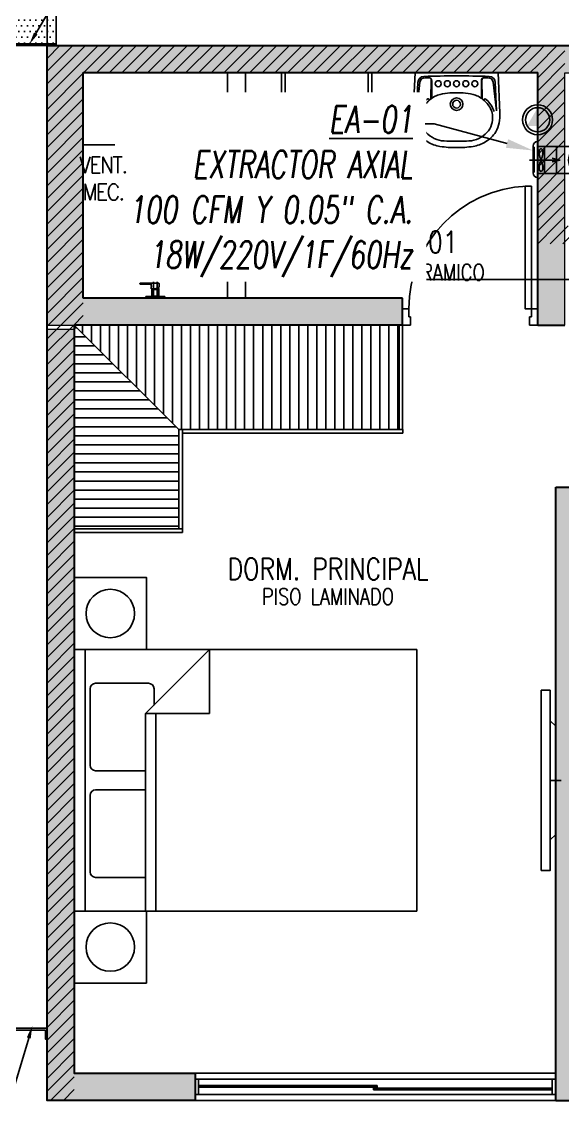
# Model space of a CAD drawing. Header units: millimetres. Extents: x 98 to 155, y -181 to 127.
# Drawn here: x 128.53 to 131.53, y 14.49 to 20.6 of the extents above; entities that cross this region are included whole.
import ezdxf
from ezdxf import colors
from ezdxf.entities.mleader import LeaderData, LeaderLine
from ezdxf.enums import TextEntityAlignment as Align
from ezdxf.math import Vec2, Vec3

# ---------------------------------------------------------------- set-up
doc = ezdxf.new("R2010")
doc.units = ezdxf.units.MM
doc.header["$LTSCALE"] = 15
for name, pattern in [('CENTER', [2, 1.25, -0.25, 0.25, -0.25]), ('HIDDEN2', [0.1875, 0.125, -0.0625]), ('X-REF_DP_Arquitectura$0$HIDDEN', [0.375, 0.25, -0.125])]:
    doc.linetypes.add(name, pattern=pattern)
doc.layers.get('0').update_dxf_attribs({"color": 250})
for name, color, linetype in [('A-CORTE', 250, 'CENTER'), ('A-HATCH', 250, 'Continuous'), ('A-MOBILIARIO', 250, 'Continuous'), ('A-MURO BAJO', 250, 'Continuous'), ('A-PROYECCIONES INT.', 250, 'HIDDEN2'), ('A-SANITARIOS', 250, 'Continuous'), ('A-TEXTO-ACABADO PISO', 250, 'Continuous'), ('A_50_TextoAmbiente', 252, 'Continuous'), ('A_50_TextoIndicaciones', 250, 'Continuous'), ('A_50_Vigas', 250, 'X-REF_DP_Arquitectura$0$HIDDEN'), ('A_60_HatchEstructuras', 250, 'Continuous'), ('DLP_MOBILIARIO FIJO', 250, 'Continuous'), ('L-06_EQ-FIN-CONT', 141, 'Continuous'), ('L3 Equipos y Ductos', 160, 'Continuous'), ('L4 Linea mediana', 191, 'Continuous'), ('L6 Linea fina', 141, 'Continuous'), ('MURO CF 60', 250, 'Continuous')]:
    doc.layers.add(name, color=color, linetype=linetype)
doc.layers.add('A-MUROS', color=252, linetype='Continuous', lineweight=30)
doc.layers.add('A_20_Estructuras', color=250, linetype='Continuous', lineweight=18)
doc.styles.add('JNV ING', font='romans.shx', dxfattribs={"width": 0.7, "oblique": 8, "height": 0.15})
doc.styles.add('ROMANS', font='romans.shx', dxfattribs={"width": 0.8})
doc.styles.add('TXT_COTAS', font='romans.shx', dxfattribs={"width": 0.8})
pattern_1 = [(45, (128.67014, 20.47273), (-0.03535534, 0.03535534), [])]

# ---------------------------------------------------------------- blocks, each defined once
blk = doc.blocks.new('FUTURE 150')
at = {"layer": 'L3 Equipos y Ductos'}
for p, q in [((-0.1294, 0.1486), (-0.1294, -0.0006)), ((-0.104, -0.026), (-0.104, 0.174)), ((-0.104, 0.152), (0, 0.152)), ((0, 0.152), (0, 0.002)), ((-0.104, 0.002), (0, 0.002))]:
    blk.add_line(p, q, dxfattribs=at)
for centre, start, end in [((-0.104, 0.1486), 90, 180), ((-0.104, -0.0006), 180, 270)]:
    blk.add_arc(centre, 0.0254, start, end, dxfattribs=at)
at = {"layer": 'L4 Linea mediana'}
for p, q in [((-0.1294, 0.1448), (-0.1239, 0.1448)), ((-0.1239, 0.0052), (-0.1239, 0.1448)), ((-0.066, 0.152), (-0.066, 0.002)), ((-0.1294, 0.0052), (-0.1239, 0.0052))]:
    blk.add_line(p, q, dxfattribs=at)
at = {"layer": 'L6 Linea fina'}
for p, q in [((0.0199, 0.077), (-0.1499, 0.077)), ((-0.0231, 0.0872), (0.0199, 0.077)), ((-0.0231, 0.0668), (0.0199, 0.077))]:
    blk.add_line(p, q, dxfattribs=at)
for points in [[(-0.0857, 0.077), (-0.0921, 0.0934), (-0.0951, 0.1284), (-0.0911, 0.1379), (-0.0857, 0.1402)], [(-0.0857, 0.077), (-0.0794, 0.0934), (-0.0764, 0.1284), (-0.0804, 0.1379), (-0.0857, 0.1402)], [(-0.0857, 0.077), (-0.0921, 0.0606), (-0.0951, 0.0256), (-0.0911, 0.0161), (-0.0857, 0.0138)], [(-0.0857, 0.077), (-0.0794, 0.0606), (-0.0764, 0.0256), (-0.0804, 0.0161), (-0.0857, 0.0138)]]:
    blk.add_spline(points, degree=3, dxfattribs=at)
blk = doc.blocks.new('Trampa de humo')
at = {"layer": 'L3 Equipos y Ductos'}
blk.add_lwpolyline([(0.155, 0.15), (0.013, 0.15), (0.013, 0), (0.155, 0)], dxfattribs=at)
for radius in [0.075, 0.06]:
    blk.add_circle((0.155, 0.075), radius, dxfattribs=at)
blk = doc.blocks.new('FUTURE150 con trampa')
blk.add_blockref('Trampa de humo', (0.0927, 0.0279))
at = {"layer": 'L-06_EQ-FIN-CONT'}
blk.add_blockref('FUTURE 150', (0.1057, 0.0259), dxfattribs=at)
blk = doc.blocks.new('PTO ELECT')
at = {"layer": 'L4 Linea mediana', "ltscale": 1.5}
blk.add_circle((-0.6859, 0.0891), 0.0833, dxfattribs=at)
at = {"layer": 'L6 Linea fina', "ltscale": 1.5}
blk.add_circle((-0.6859, 0.0891), 0.0671, dxfattribs=at)
blk.add_solid([(-0.6278, 0.0555), (-0.744, 0.0555), (-0.6278, 0.0555), (-0.6859, 0.1562)], dxfattribs=at)
blk = doc.blocks.new('EF-TP')
at = {"layer": 'A_60_HatchEstructuras'}
h = blk.add_hatch(color=256, dxfattribs=at)
h.dxf.hatch_style = 1
h.paths.add_polyline_path([(25.88, -7.675), (28.4, -7.675), (28.4, -9.075), (28.55, -9.075), (28.55, -7.675), (31.9, -7.675), (31.9, -9.075), (32.1, -9.075), (32.1, -7.675), (35.65, -7.675), (35.65, -7.525), (25.68, -7.525), (25.68, -9.075), (27.65, -9.075), (27.65, -8.925), (25.88, -8.925)])
h.paths.add_polyline_path([(28.1, -4.775), (25.905, -4.775), (25.905, -4.925), (26.25, -4.925), (26.25, -6.325), (35.65, -6.325), (35.65, -6.175), (32.1, -6.175), (32.1, -4.775), (31.9, -4.775), (31.9, -6.175), (29, -6.175), (29, -4.775), (28.85, -4.775), (28.85, -6.175), (26.45, -6.175), (26.45, -4.925), (28.1, -4.925)])
h = blk.add_hatch(color=256, dxfattribs=at)
h.dxf.hatch_style = 1
h.paths.add_polyline_path([(21.7, -9.1), (21.55, -9.1), (21.55, -13.225), (20.85, -13.225), (20.85, -13.375), (21.7, -13.375), (21.7, -12.975), (25.5, -12.975), (25.5, -7.525), (22.7, -7.525), (22.7, -7.675), (25.35, -7.675), (25.35, -10.025), (23.15, -10.025), (23.15, -9.475), (22.7, -9.475), (22.7, -9.625), (23, -9.625), (23, -10.175), (25.35, -10.175), (25.35, -12.825), (21.7, -12.825)])
h.paths.add_polyline_path([(25.83, -9.1), (25.68, -9.1), (25.68, -13.375), (26.5, -13.375), (26.5, -13.225), (25.83, -13.225)])
h = blk.add_hatch(color=256, dxfattribs=at)
h.dxf.hatch_style = 1
h.paths.add_polyline_path([(30.25, -9.975), (28.5, -9.975), (28.5, -13.375), (29.85, -13.375), (29.85, -13.225), (28.65, -13.225), (28.65, -10.125), (30.25, -10.125)])
h.paths.add_polyline_path([(31.2, -9.975), (31.05, -9.975), (31.05, -13.375), (31.2, -13.375)])
h.paths.add_polyline_path([(33.75, -9.975), (32, -9.975), (32, -10.125), (33.6, -10.125), (33.6, -13.225), (32.4, -13.225), (32.4, -13.375), (33.75, -13.375)])
at = {"layer": 'A_20_Estructuras'}
for points in [[(25.88, -7.675), (28.4, -7.675), (28.4, -9.075), (28.55, -9.075), (28.55, -7.675), (31.9, -7.675), (31.9, -9.075), (32.1, -9.075), (32.1, -7.675), (35.65, -7.675), (35.65, -7.525), (25.68, -7.525), (25.68, -9.075), (27.65, -9.075), (27.65, -8.925), (25.88, -8.925)], [(25.83, -9.1), (25.68, -9.1), (25.68, -13.375), (26.5, -13.375), (26.5, -13.225), (25.83, -13.225)], [(30.25, -9.975), (28.5, -9.975), (28.5, -13.375), (29.85, -13.375), (29.85, -13.225), (28.65, -13.225), (28.65, -10.125), (30.25, -10.125)]]:
    blk.add_lwpolyline(points, close=True, dxfattribs=at)
at = {"layer": 'A_50_Vigas'}
blk.add_line((26.5, -13.375), (28.5, -13.375), dxfattribs=at)
blk.add_lwpolyline([(25.68, -7.525), (25.68, -6.325)], dxfattribs=at)
blk = doc.blocks.new('Cortes-Elev.')
at = {"layer": 'A-CORTE', "linetype": 'CENTER', "ltscale": 0.5}
blk.add_lwpolyline([(-1.966, 27.2284), (51.8601, 27.2284)], dxfattribs=at)
blk = doc.blocks.new('CAMA 2PLAZAS C_VELADOR')
for p, q in [((-1.8499, 0), (-0.3999, 0)), ((-1.8499, -0.06), (-1.8499, 0)), ((-0.3999, 0), (-0.3999, -0.06))]:
    blk.add_line(p, q)
at = {"linetype": 'Continuous'}
for p, q in [((-1.8499, -0.06), (-0.3999, -0.06)), ((-1.8499, -1.9), (-1.8499, -0.06)), ((-0.3999, -0.06), (-0.3999, -1.9)), ((-1.6633, -0.3958), (-1.6633, -0.1184)), ((-1.6327, -0.0878), (-1.2086, -0.0878)), ((-1.1779, -0.1184), (-1.1779, -0.3958)), ((-1.0719, -0.3958), (-1.0719, -0.1184)), ((-1.0413, -0.0878), (-0.6172, -0.0878)), ((-0.5866, -0.1184), (-0.5866, -0.4118)), ((-1.8499, -0.396), (-0.7546, -0.396)), ((-0.3999, -0.7507), (-0.7546, -0.396)), ((-0.7546, -0.396), (-0.7546, -0.7507)), ((-0.7546, -0.452), (-1.8499, -0.452)), ((-0.6172, -0.4424), (-0.7082, -0.4424)), ((-0.7546, -0.7507), (-0.3999, -0.7507)), ((-0.3999, -1.9), (-1.8499, -1.9))]:
    blk.add_line(p, q, dxfattribs=at)
for points in [[(-2.2499, -0.4), (-1.8499, -0.4), (-1.8499, 0), (-2.2499, 0)], [(-0.4, -0.4), (0, -0.4), (0, 0), (-0.4, 0)]]:
    blk.add_lwpolyline(points, close=True)
for centre in [(-2.0499, -0.2), (-0.2, -0.2)]:
    blk.add_circle(centre, 0.1344)
for centre, start, end in [((-1.6327, -0.1184), 90, 180), ((-1.2086, -0.1184), 0, 90), ((-1.0413, -0.1184), 90, 180), ((-0.6172, -0.1184), 0, 90), ((-0.6172, -0.4118), 270, 0)]:
    blk.add_arc(centre, 0.0306, start, end, dxfattribs=at)
blk = doc.blocks.new('pisos superiores')
at = {"layer": 'DLP_MOBILIARIO FIJO'}
h = blk.add_hatch(dxfattribs=at)
h.set_pattern_fill('_USER', color=256, scale=0.05, angle=180, pattern_type=0)
h.set_pattern_definition([(180, (-9816.085674, -3204.041923), (-6e-18, -0.05), [])])
h.paths.add_polyline_path([(0.23, -9.73), (0.23, -8.6), (0.81, -9.18), (0.81, -9.73)])
h = blk.add_hatch(dxfattribs=at)
h.set_pattern_fill('_USER', color=256, scale=0.05, angle=270, pattern_type=0)
h.set_pattern_definition([(270, (-7201.78495, -2445.563886), (0.05, -9e-18), [])])
h.paths.add_polyline_path([(0.23, -8.6), (2.0314, -8.6), (2.0314, -9.18), (0.81, -9.18)])
blk.add_lwpolyline([(0.07, -12.51), (0.07, -12.56), (0.08, -12.56), (0.08, -12.5), (-0.15, -12.5), (-0.15, -12.51)], close=True)
at = {"layer": 'A-MUROS'}
blk.add_lwpolyline([(2.05, -8.6), (0.23, -8.6), (0.23, -12.75), (0.9, -12.75), (0.9, -12.9), (0.08, -12.9), (0.08, -7.05), (0.18, -7.05)], dxfattribs=at)
at = {"layer": 'DLP_MOBILIARIO FIJO', "elevation": 0}
for points in [[(0.23, -9.73), (0.23, -8.6), (0.81, -9.18), (0.81, -9.73)], [(0.83, -9.18), (0.81, -9.18), (0.81, -9.73), (0.83, -9.73)], [(2.0514, -9.2), (2.0514, -9.18), (0.83, -9.18), (0.83, -9.2)], [(0.83, -9.75), (0.83, -9.73), (0.23, -9.73), (0.23, -9.75)]]:
    blk.add_lwpolyline(points, close=True, dxfattribs=at)
at = {"layer": 'DLP_MOBILIARIO FIJO'}
blk.add_lwpolyline([(0.23, -8.6), (2.0314, -8.6), (2.0314, -9.18), (0.81, -9.18)], close=True, dxfattribs=at)
at = {"layer": 'A-MOBILIARIO', "extrusion": (-4.49068e-08, -3.60286e-08, -1), "xscale": -1.000000000000001, "zscale": -1.000000000000001, "rotation": 270}
blk.add_blockref('CAMA 2PLAZAS C_VELADOR', (-0.23, -10, 0), dxfattribs=at)
blk = doc.blocks.new('SIFON JET_PLANTA')
at = {"extrusion": (-2.64698e-23, 6.61744e-24, -1)}
for p, q in [((-0.2091, 0.2441, 0), (-0.2077, 0.2455, 0)), ((-0.2077, 0.2455, 0), (-0.2055, 0.247, 0)), ((-0.2055, 0.247, 0), (-0.2007, 0.2492, 0)), ((-0.2007, 0.2492, 0), (-0.195, 0.25, 0)), ((-0.195, 0.25, 0), (-0.195, 0.25, 0)), ((-0.195, 0.25, 0), (-0.1605, 0.25, 0)), ((-0.1605, 0.25, 0), (-0.0975, 0.25, 0)), ((-0.0975, 0.25, 0), (-0.0323, 0.25, 0)), ((-0.0323, 0.25, 0), (0, 0.25, 0)), ((0, 0.25, 0), (0, -0.25, 0)), ((-0.5079, 0.1829, 0), (-0.5016, 0.1842, 0)), ((-0.5016, 0.1842, 0), (-0.4865, 0.1867, 0)), ((-0.4865, 0.1867, 0), (-0.4763, 0.188, 0)), ((-0.4763, 0.188, 0), (-0.4726, 0.1884, 0)), ((-0.4726, 0.1884, 0), (-0.4636, 0.1892, 0)), ((-0.4636, 0.1892, 0), (-0.4549, 0.1897, 0)), ((-0.4549, 0.1897, 0), (-0.449, 0.1899, 0)), ((-0.449, 0.1899, 0), (-0.44, 0.19, 0)), ((-0.44, 0.19, 0), (-0.4322, 0.191, 0)), ((-0.4322, 0.191, 0), (-0.215, 0.2181, 0)), ((-0.215, 0.2278, 0), (-0.2149, 0.2323, 0)), ((-0.215, 0.2234, 0), (-0.215, 0.2278, 0)), ((-0.215, 0.2181, 0), (-0.215, 0.2234, 0)), ((-0.2149, 0.2323, 0), (-0.2142, 0.2356, 0)), ((-0.2142, 0.2356, 0), (-0.2129, 0.239, 0)), ((-0.2129, 0.239, 0), (-0.211, 0.2419, 0)), ((-0.211, 0.2419, 0), (-0.2091, 0.2441, 0)), ((-0.6326, 0.121, 0), (-0.6299, 0.1235, 0)), ((-0.6299, 0.1235, 0), (-0.6251, 0.1276, 0)), ((-0.6251, 0.1276, 0), (-0.6206, 0.1314, 0)), ((-0.6206, 0.1314, 0), (-0.6168, 0.1344, 0)), ((-0.6168, 0.1344, 0), (-0.6106, 0.1389, 0)), ((-0.6106, 0.1389, 0), (-0.6061, 0.142, 0)), ((-0.6061, 0.142, 0), (-0.6, 0.1461, 0)), ((-0.6, 0.1461, 0), (-0.5963, 0.1484, 0)), ((-0.5963, 0.1484, 0), (-0.5908, 0.1517, 0)), ((-0.5908, 0.1517, 0), (-0.5862, 0.1543, 0)), ((-0.5862, 0.1543, 0), (-0.5794, 0.158, 0)), ((-0.5794, 0.158, 0), (-0.5693, 0.1629, 0)), ((-0.5693, 0.1629, 0), (-0.5517, 0.1703, 0)), ((-0.5517, 0.1703, 0), (-0.5465, 0.1722, 0)), ((-0.5465, 0.1722, 0), (-0.5385, 0.1749, 0)), ((-0.5385, 0.1749, 0), (-0.5346, 0.176, 0)), ((-0.5346, 0.176, 0), (-0.5265, 0.1784, 0)), ((-0.5265, 0.1784, 0), (-0.5216, 0.1797, 0)), ((-0.5216, 0.1797, 0), (-0.5148, 0.1813, 0)), ((-0.5148, 0.1813, 0), (-0.5079, 0.1829, 0)), ((-0.6779, 0.0582, 0), (-0.6745, 0.0655, 0)), ((-0.6745, 0.0655, 0), (-0.6722, 0.0699, 0)), ((-0.6745, 0.0655, 0), (-0.6745, 0.0655, 0)), ((-0.6722, 0.0699, 0), (-0.6705, 0.0728, 0)), ((-0.6705, 0.0728, 0), (-0.669, 0.0755, 0)), ((-0.669, 0.0755, 0), (-0.6672, 0.0785, 0)), ((-0.6672, 0.0785, 0), (-0.665, 0.082, 0)), ((-0.665, 0.082, 0), (-0.6634, 0.0845, 0)), ((-0.6634, 0.0845, 0), (-0.6611, 0.088, 0)), ((-0.6611, 0.088, 0), (-0.657, 0.0936, 0)), ((-0.657, 0.0936, 0), (-0.6534, 0.0984, 0)), ((-0.657, 0.0936, 0), (-0.657, 0.0936, 0)), ((-0.6534, 0.0984, 0), (-0.6503, 0.1023, 0)), ((-0.6534, 0.0984, 0), (-0.6534, 0.0984, 0)), ((-0.6503, 0.1023, 0), (-0.6453, 0.108, 0)), ((-0.6453, 0.108, 0), (-0.6386, 0.1152, 0)), ((-0.6386, 0.1152, 0), (-0.6326, 0.121, 0)), ((-0.69, 0, 0), (-0.6899, 0.0044, 0)), ((-0.6899, 0.0044, 0), (-0.6897, 0.0096, 0)), ((-0.6897, 0.0096, 0), (-0.6893, 0.014, 0)), ((-0.6893, 0.014, 0), (-0.6887, 0.0194, 0)), ((-0.6887, 0.0194, 0), (-0.6881, 0.0236, 0)), ((-0.6881, 0.0236, 0), (-0.6872, 0.0284, 0)), ((-0.6881, 0.0236, 0), (-0.6881, 0.0236, 0)), ((-0.6872, 0.0284, 0), (-0.6867, 0.031, 0)), ((-0.6867, 0.031, 0), (-0.6855, 0.0361, 0)), ((-0.6855, 0.0361, 0), (-0.6838, 0.0421, 0)), ((-0.6855, 0.0361, 0), (-0.6855, 0.0361, 0)), ((-0.6838, 0.0421, 0), (-0.6819, 0.048, 0)), ((-0.6838, 0.0421, 0), (-0.6838, 0.0421, 0)), ((-0.6819, 0.048, 0), (-0.6804, 0.0521, 0)), ((-0.6804, 0.0521, 0), (-0.6793, 0.0547, 0)), ((-0.6793, 0.0547, 0), (-0.6779, 0.0582, 0)), ((-0.6899, -0.0065, 0), (-0.69, 0, 0)), ((-0.6896, -0.0111, 0), (-0.6899, -0.0065, 0)), ((-0.6891, -0.0164, 0), (-0.6896, -0.0111, 0)), ((-0.6881, -0.0232, 0), (-0.6891, -0.0164, 0)), ((-0.6876, -0.0264, 0), (-0.6881, -0.0232, 0)), ((-0.687, -0.0296, 0), (-0.6876, -0.0264, 0)), ((-0.6864, -0.0321, 0), (-0.687, -0.0296, 0)), ((-0.6855, -0.0361, 0), (-0.6864, -0.0321, 0)), ((-0.6838, -0.0419, 0), (-0.6855, -0.0361, 0)), ((-0.6827, -0.0457, 0), (-0.6838, -0.0419, 0)), ((-0.6814, -0.0492, 0), (-0.6827, -0.0457, 0)), ((-0.6803, -0.0522, 0), (-0.6814, -0.0492, 0)), ((-0.6792, -0.0551, 0), (-0.6803, -0.0522, 0)), ((-0.6779, -0.0581, 0), (-0.6792, -0.0551, 0)), ((-0.677, -0.0602, 0), (-0.6779, -0.0581, 0)), ((-0.6751, -0.0642, 0), (-0.677, -0.0602, 0)), ((-0.6722, -0.0699, 0), (-0.6751, -0.0642, 0)), ((-0.6706, -0.0727, 0), (-0.6722, -0.0699, 0)), ((-0.6679, -0.0774, 0), (-0.6706, -0.0727, 0)), ((-0.6646, -0.0826, 0), (-0.6679, -0.0774, 0)), ((-0.6623, -0.0862, 0), (-0.6646, -0.0826, 0)), ((-0.6599, -0.0897, 0), (-0.6623, -0.0862, 0)), ((-0.6554, -0.0958, 0), (-0.6599, -0.0897, 0)), ((-0.6494, -0.1032, 0), (-0.6554, -0.0958, 0)), ((-0.6458, -0.1074, 0), (-0.6494, -0.1032, 0)), ((-0.64, -0.1137, 0), (-0.6458, -0.1074, 0)), ((-0.6379, -0.1158, 0), (-0.64, -0.1137, 0)), ((-0.6347, -0.119, 0), (-0.6379, -0.1158, 0)), ((-0.6335, -0.1201, 0), (-0.6347, -0.119, 0)), ((-0.6347, -0.119, 0), (-0.6347, -0.119, 0)), ((-0.6318, -0.1217, 0), (-0.6335, -0.1201, 0)), ((-0.6305, -0.123, 0), (-0.6318, -0.1217, 0)), ((-0.6318, -0.1217, 0), (-0.6318, -0.1217, 0)), ((-0.6288, -0.1244, 0), (-0.6305, -0.123, 0)), ((-0.6276, -0.1255, 0), (-0.6288, -0.1244, 0)), ((-0.6262, -0.1268, 0), (-0.6276, -0.1255, 0)), ((-0.6245, -0.1281, 0), (-0.6262, -0.1268, 0)), ((-0.6235, -0.1291, 0), (-0.6245, -0.1281, 0)), ((-0.6245, -0.1281, 0), (-0.6245, -0.1281, 0)), ((-0.6223, -0.13, 0), (-0.6235, -0.1291, 0)), ((-0.6215, -0.1307, 0), (-0.6223, -0.13, 0)), ((-0.6204, -0.1315, 0), (-0.6215, -0.1307, 0)), ((-0.6193, -0.1324, 0), (-0.6204, -0.1315, 0)), ((-0.6179, -0.1335, 0), (-0.6193, -0.1324, 0)), ((-0.6168, -0.1344, 0), (-0.6179, -0.1335, 0)), ((-0.6153, -0.1355, 0), (-0.6168, -0.1344, 0)), ((-0.6142, -0.1363, 0), (-0.6153, -0.1355, 0)), ((-0.612, -0.1379, 0), (-0.6142, -0.1363, 0)), ((-0.6086, -0.1403, 0), (-0.612, -0.1379, 0)), ((-0.607, -0.1415, 0), (-0.6086, -0.1403, 0)), ((-0.6058, -0.1422, 0), (-0.607, -0.1415, 0)), ((-0.6039, -0.1435, 0), (-0.6058, -0.1422, 0)), ((-0.602, -0.1448, 0), (-0.6039, -0.1435, 0)), ((-0.6004, -0.1458, 0), (-0.602, -0.1448, 0)), ((-0.5987, -0.1469, 0), (-0.6004, -0.1458, 0)), ((-0.5964, -0.1483, 0), (-0.5987, -0.1469, 0)), ((-0.595, -0.1492, 0), (-0.5964, -0.1483, 0)), ((-0.5936, -0.15, 0), (-0.595, -0.1492, 0)), ((-0.5918, -0.1511, 0), (-0.5936, -0.15, 0)), ((-0.5896, -0.1524, 0), (-0.5918, -0.1511, 0)), ((-0.5871, -0.1538, 0), (-0.5896, -0.1524, 0)), ((-0.5833, -0.1559, 0), (-0.5871, -0.1538, 0)), ((-0.5781, -0.1587, 0), (-0.5833, -0.1559, 0)), ((-0.5759, -0.1598, 0), (-0.5781, -0.1587, 0)), ((-0.5738, -0.1608, 0), (-0.5759, -0.1598, 0)), ((-0.5702, -0.1625, 0), (-0.5738, -0.1608, 0)), ((-0.5675, -0.1637, 0), (-0.5702, -0.1625, 0)), ((-0.5659, -0.1645, 0), (-0.5675, -0.1637, 0)), ((-0.5644, -0.1652, 0), (-0.5659, -0.1645, 0)), ((-0.5614, -0.1664, 0), (-0.5644, -0.1652, 0)), ((-0.5598, -0.1671, 0), (-0.5614, -0.1664, 0)), ((-0.5568, -0.1683, 0), (-0.5598, -0.1671, 0)), ((-0.5543, -0.1693, 0), (-0.5568, -0.1683, 0)), ((-0.551, -0.1706, 0), (-0.5543, -0.1693, 0)), ((-0.5491, -0.1713, 0), (-0.551, -0.1706, 0)), ((-0.5465, -0.1722, 0), (-0.5491, -0.1713, 0)), ((-0.5449, -0.1728, 0), (-0.5465, -0.1722, 0)), ((-0.5428, -0.1735, 0), (-0.5449, -0.1728, 0)), ((-0.5412, -0.174, 0), (-0.5428, -0.1735, 0)), ((-0.5385, -0.1749, 0), (-0.5412, -0.174, 0)), ((-0.5352, -0.1759, 0), (-0.5385, -0.1749, 0)), ((-0.5385, -0.1749, 0), (-0.5385, -0.1749, 0)), ((-0.5321, -0.1768, 0), (-0.5352, -0.1759, 0)), ((-0.5296, -0.1775, 0), (-0.5321, -0.1768, 0)), ((-0.5267, -0.1783, 0), (-0.5296, -0.1775, 0)), ((-0.5238, -0.1791, 0), (-0.5267, -0.1783, 0)), ((-0.5267, -0.1783, 0), (-0.5267, -0.1783, 0)), ((-0.5217, -0.1796, 0), (-0.5238, -0.1791, 0)), ((-0.5177, -0.1807, 0), (-0.5217, -0.1796, 0)), ((-0.5151, -0.1813, 0), (-0.5177, -0.1807, 0)), ((-0.5118, -0.1821, 0), (-0.5151, -0.1813, 0)), ((-0.5094, -0.1826, 0), (-0.5118, -0.1821, 0)), ((-0.5066, -0.1832, 0), (-0.5094, -0.1826, 0)), ((-0.5022, -0.184, 0), (-0.5066, -0.1832, 0)), ((-0.4974, -0.1849, 0), (-0.5022, -0.184, 0)), ((-0.495, -0.1854, 0), (-0.4974, -0.1849, 0)), ((-0.4974, -0.1849, 0), (-0.4974, -0.1849, 0)), ((-0.4936, -0.1856, 0), (-0.495, -0.1854, 0)), ((-0.4916, -0.1859, 0), (-0.4936, -0.1856, 0)), ((-0.4884, -0.1864, 0), (-0.4916, -0.1859, 0)), ((-0.4862, -0.1867, 0), (-0.4884, -0.1864, 0)), ((-0.4824, -0.1872, 0), (-0.4862, -0.1867, 0)), ((-0.4812, -0.1874, 0), (-0.4824, -0.1872, 0)), ((-0.4785, -0.1877, 0), (-0.4812, -0.1874, 0)), ((-0.4761, -0.188, 0), (-0.4785, -0.1877, 0)), ((-0.4735, -0.1883, 0), (-0.4761, -0.188, 0)), ((-0.4695, -0.1887, 0), (-0.4735, -0.1883, 0)), ((-0.4651, -0.189, 0), (-0.4695, -0.1887, 0)), ((-0.4639, -0.1891, 0), (-0.4651, -0.189, 0)), ((-0.4651, -0.189, 0), (-0.4651, -0.189, 0)), ((-0.4619, -0.1893, 0), (-0.4639, -0.1891, 0)), ((-0.4592, -0.1894, 0), (-0.4619, -0.1893, 0)), ((-0.4568, -0.1896, 0), (-0.4592, -0.1894, 0)), ((-0.455, -0.1897, 0), (-0.4568, -0.1896, 0)), ((-0.4518, -0.1898, 0), (-0.455, -0.1897, 0)), ((-0.449, -0.1899, 0), (-0.4518, -0.1898, 0)), ((-0.4467, -0.1899, 0), (-0.449, -0.1899, 0)), ((-0.4428, -0.19, 0), (-0.4467, -0.1899, 0)), ((-0.44, -0.19, 0), (-0.4428, -0.19, 0)), ((-0.215, -0.2181, 0), (-0.44, -0.19, 0)), ((-0.215, -0.227, 0), (-0.215, -0.2181, 0)), ((-0.215, -0.23, 0), (-0.215, -0.227, 0)), ((-0.2147, -0.2335, 0), (-0.215, -0.23, 0)), ((-0.2138, -0.2369, 0), (-0.2147, -0.2335, 0)), ((-0.2126, -0.2395, 0), (-0.2138, -0.2369, 0)), ((-0.2138, -0.2369, 0), (-0.2138, -0.2369, 0)), ((-0.2108, -0.2423, 0), (-0.2126, -0.2395, 0)), ((-0.2126, -0.2395, 0), (-0.2126, -0.2395, 0)), ((-0.2091, -0.2441, 0), (-0.2108, -0.2423, 0)), ((-0.2108, -0.2423, 0), (-0.2108, -0.2423, 0)), ((-0.2108, -0.2423, 0), (-0.2108, -0.2423, 0)), ((-0.209, -0.244, 0), (-0.2091, -0.2441, 0)), ((-0.2067, -0.2462, 0), (-0.209, -0.244, 0)), ((-0.209, -0.244, 0), (-0.209, -0.244, 0)), ((-0.2029, -0.2484, 0), (-0.2067, -0.2462, 0)), ((-0.2067, -0.2462, 0), (-0.2067, -0.2462, 0)), ((-0.1995, -0.2495, 0), (-0.2029, -0.2484, 0)), ((-0.2029, -0.2484, 0), (-0.2029, -0.2484, 0)), ((-0.195, -0.25, 0), (-0.1995, -0.2495, 0)), ((0, -0.25, 0), (-0.195, -0.25, 0))]:
    blk.add_line(p, q, dxfattribs=at)
for p, q in [((-0.195, 0.25, 0), (0, 0.25, 0)), ((0, 0.25, 0), (0, -0.25, 0)), ((-0.215, 0.2181, 0), (-0.44, 0.19, 0)), ((-0.215, -0.23, 0), (-0.215, 0.23, 0)), ((-0.2091, 0.2441, 0), (-0.1921, 0.2271, 0)), ((-0.195, -0.22, 0), (-0.195, 0.22, 0)), ((-0.185, 0.23, 0), (0, 0.23, 0)), ((-0.265, 0.0718, 0), (-0.265, 0.1028, 0)), ((-0.255, -0.0562, 0), (-0.255, 0.0562, 0)), ((-0.265, -0.1028, 0), (-0.265, -0.0718, 0)), ((-0.215, -0.2181, 0), (-0.44, -0.19, 0)), ((-0.2091, -0.2441, 0), (-0.1921, -0.2271, 0)), ((0, -0.23, 0), (-0.185, -0.23, 0)), ((0, -0.25, 0), (-0.195, -0.25, 0))]:
    blk.add_line(p, q)
at = {"elevation": 0}
for points in [[(-0.265, 0.1028, 0.0362), (-0.2844, 0.1202, 0.08725), (-0.3535, 0.1565, 0.077598), (-0.44, 0.17, 0.077598), (-0.5265, 0.1565, 0.08725), (-0.5956, 0.1202, 0.105601), (-0.6443, 0.0627, 0.12364), (-0.66, 0, 0.12364), (-0.6443, -0.0627, 0.105601), (-0.5956, -0.1202, 0.08725), (-0.5265, -0.1565, 0.077598), (-0.44, -0.17, 0.077598)], [(-0.255, 0.0562, 0.100268), (-0.2967, 0.1044, 0.08725), (-0.3596, 0.1374, 0.077598), (-0.44, 0.15, 0.077598), (-0.5204, 0.1374, 0.08725), (-0.5833, 0.1044, 0.105601), (-0.6266, 0.0532, 0.12364), (-0.64, 0, 0.12364), (-0.6266, -0.0532, 0.105601), (-0.5833, -0.1044, 0.08725), (-0.5204, -0.1374, 0.077598), (-0.44, -0.15, 0.077598)], [(-0.44, -0.15, 0.077598), (-0.3596, -0.1374, 0.08725), (-0.2967, -0.1044, 0.100268), (-0.255, -0.0562, 0.12364)], [(-0.44, -0.17, 0.077598), (-0.3535, -0.1565, 0.08725), (-0.2844, -0.1202, 0.0362), (-0.265, -0.1028, 0.12364)]]:
    blk.add_lwpolyline(points, format="xyb", dxfattribs=at)
for centre, radius, start, end in [((-0.195, 0.23, 0), 0.02, 90, 180), ((-0.44, -0.1379, 0), 0.3279, 90, 107.47412), ((-0.185, 0.22, 0), 0.01, 90, 180), ((-0.4939, -0.0273, 0), 0.203, 127.23483, 151.40883), ((-0.4613, -0.0702, 0), 0.257, 107.47412, 127.23483), ((-0.544, 0, 0), 0.146, 151.40883, 180), ((-0.544, 0, 0), 0.146, 180, 208.59117), ((-0.4939, 0.0273, 0), 0.203, 208.59117, 232.76517), ((-0.4613, 0.0702, 0), 0.257, 232.76517, 252.52588), ((-0.44, 0.1379, 0), 0.3279, 252.52588, 270), ((-0.195, -0.23, 0), 0.02, 180, 270), ((-0.185, -0.22, 0), 0.01, 180, 270)]:
    blk.add_arc(centre, radius, start, end)
blk = doc.blocks.new('BOWL-ITALGRIF_VARADERO_01')
for p, q in [((-0.2032, -0.1971), (-0.2208, -0.038)), ((0.2032, -0.1971), (0.2208, -0.038)), ((-0.1404, -0.2077), (-0.1424, -0.1083)), ((-0.1375, -0.205), (-0.1375, -0.1117)), ((0.1375, -0.205), (0.1375, -0.1117)), ((0.1404, -0.2077), (0.1424, -0.1083)), ((-0.1753, -0.222), (-0.1544, -0.222)), ((0.1753, -0.222), (0.1544, -0.222))]:
    blk.add_line(p, q)
for points in [[(-0.0917, 0.1589, -0.02989), (-0.0456, 0.1646, -0.007822), (0.0456, 0.1646, -0.02989), (0.0918, 0.1589, -0.091737), (0.1601, 0.1343, -0.112496), (0.2175, 0.0792, -0.147885), (0.2402, -0.0257), (0.23, -0.25), (-0.23, -0.25), (-0.2402, -0.0257, -0.147885), (-0.2175, 0.0792, -0.112496), (-0.1601, 0.1343, -0.091737)], [(-0.0496, -0.1363, -0.062677), (-0.1048, -0.1249, -0.110639), (-0.1576, -0.091, -0.120976), (-0.195, -0.0344, -0.061198), (-0.2, 0, -0.21707), (-0.1593, 0.092, -0.174983), (-0.0545, 0.1298, -0.010618), (0, 0.131, -0.010618), (0.0545, 0.1298, -0.174983), (0.1593, 0.092, -0.21707), (0.2, 0, -0.061198), (0.195, -0.0344, -0.120976), (0.1576, -0.091, -0.110639), (0.1048, -0.1249, -0.062677), (0.0496, -0.1363, -0.017583), (0, -0.138, -0.017583)]]:
    blk.add_lwpolyline(points, format="xyb", close=True)
for points in [[(-0.2216, -0.0381), (-0.2145, -0.1954, 0.390823), (-0.1807, -0.2288, 0.017524), (0.1807, -0.2288, 0.390823), (0.2145, -0.1954), (0.2216, -0.0381)], [(-0.2072, -0.035, 0.005), (-0.2064, -0.038, 0.121292), (-0.166, -0.0996, 0.007977), (-0.1624, -0.1031)], [(0.2072, -0.035, -0.005), (0.2064, -0.038, -0.121292), (0.166, -0.0996, -0.007977), (0.1624, -0.1031)]]:
    blk.add_lwpolyline(points, format="xyb")
for centre, radius in [((0, -0.075), 0.035), ((0, -0.075), 0.0215), ((-0.1015, -0.1885), 0.0165), ((-0.051, -0.1885), 0.0165), ((0, -0.1885), 0.0165), ((0.051, -0.1885), 0.0165), ((0.1015, -0.1885), 0.0165)]:
    blk.add_circle(centre, radius)
for centre, radius, start, end in [((-0.1583, -0.0987), 0.006, 226.64309, 46.64309), ((-0.1404, -0.1083), 0.002, 54.36186, 181.13739), ((-0.1355, -0.1117), 0.002, 56.71088, 180), ((0.1355, -0.1117), 0.002, 0, 123.28912), ((0.1404, -0.1083), 0.002, 358.86261, 125.63814), ((0.1583, -0.0987), 0.006, 133.35691, 313.35691), ((0.1048, -0.1249), 9.094947017729287e-16, 0, 217.6714), ((-0.1753, -0.194), 0.028, 186.31112, 270), ((-0.1545, -0.205), 0.017, 270, 0), ((-0.1544, -0.208), 0.014, 270, 1.13739), ((0.1545, -0.205), 0.017, 180, 270), ((0.1544, -0.208), 0.014, 178.86261, 270), ((0.1753, -0.194), 0.028, 270, 353.68888)]:
    blk.add_arc(centre, radius, start, end)
blk = doc.blocks.new('A$C4BFA03A9')
for points in [[(0.06, -0.5), (0.11, -0.5), (0.11, 0.5), (0.06, 0.5)], [(0.03, -0.3), (0.06, -0.33), (0.06, 0.33), (0.03, 0.3)]]:
    blk.add_lwpolyline(points, close=True)
at = {"layer": 'A-PROYECCIONES INT.', "ltscale": 0.15}
blk.add_line((0.06, 0), (0, 0), dxfattribs=at)
blk = doc.blocks.new('*U146')
for p, q in [((0.01, 0.705), (0.01, 0.75)), ((0.1, 0.715), (0.1, 0.75)), ((0.055, 0.705), (0.01, 0.705)), ((0.1, 0.715), (0.055, 0.715)), ((0.055, 0.705), (0.055, 0.715)), ((0.055, 0.045), (0.01, 0.045)), ((0.01, 0.045), (0.01, 0)), ((0.055, 0.045), (0.055, 0.035)), ((0.1, 0.035), (0.055, 0.035)), ((0.1, 0.035), (0.1, 0))]:
    blk.add_line(p, q)
blk.add_lwpolyline([(0.78, 0.07), (0.78, 0.035), (0.1, 0.035), (0.1, 0.07)], close=True)
at = {"linetype": 'HIDDEN2'}
blk.add_arc((0.0996, 0.0341), 0.6809, 2.23015, 89.96723, dxfattribs=at)
blk = doc.blocks.new('ducha marsano')
at = {"linetype": 'HIDDEN2', "ltscale": 0.5, "extrusion": (-4.9425e-10, -7.91123e-10, -1)}
for p, q in [((-0.01, 0), (0.01, 0)), ((0.01, 0), (0.01, -0.3155)), ((-0.0205, -0.08), (-0.0205, -0.0601)), ((-0.0155, -0.058), (-0.0157, -0.058)), ((-0.01, -0.3155), (-0.01, 0)), ((0.0225, -0.0515), (-0.0001, -0.0515)), ((0.0225, -0.0515), (0.0225, -0.0627)), ((0.021, -0.0815), (-0.019, -0.0815)), ((0.025, -0.0815), (0.021, -0.0815)), ((0.0225, -0.0682), (0.0225, -0.077)), ((0.0225, -0.077), (0.025, -0.077)), ((0.025, -0.077), (0.0771, -0.077)), ((0.0771, -0.0815), (0.025, -0.0815)), ((0.0771, -0.077), (0.0816, -0.077)), ((0.0816, -0.0815), (0.0771, -0.0815)), ((0.0816, -0.077), (0.082, -0.077)), ((0.082, -0.0815), (0.0816, -0.0815)), ((0.082, -0.077), (0.084, -0.077)), ((0.084, -0.0815), (0.082, -0.0815)), ((0.0855, -0.0785), (0.0855, -0.08)), ((0.01, -0.3155), (-0.01, -0.3155))]:
    blk.add_line(p, q, dxfattribs=at)
for centre, radius, start, end in [((-0.0004, -0.0462), 0.02, 323.95812, 354.92979), ((0.0004, -0.0462), 0.02, 185.07021, 195.2705), ((0.019, -0.08), 0.0015, 270, 360), ((-0.084, -0.0785), 0.0015, 90, 180), ((-0.084, -0.08), 0.0015, 180, 270), ((0, -0.3155), 0.1, 95.73917, 84.26083)]:
    blk.add_arc(centre, radius, start, end, dxfattribs=at)
at = {"linetype": 'HIDDEN2', "ltscale": 0.5, "extrusion": (-4.94252e-10, -7.91124e-10, -1)}
blk.add_ellipse((0, -0.0515), major_axis=(-0.0225, -0.0095), ratio=0.001448, start_param=0.425436, end_param=1.567366, dxfattribs=at)
at = {"linetype": 'HIDDEN2', "ltscale": 0.5}
for points, degree in [([(-0.0305, 0), (0, 0), (0.0305, 0)], 2), ([(0.0305, 0), (0.0415, 0), (0.0525, 0)], 2), ([(0.0525, 0), (0.0525, -0.0038), (0.0525, -0.0075)], 2), ([(-0.0525, 0), (-0.0525, -0.0038), (-0.0525, -0.0075)], 2), ([(-0.0525, 0), (-0.0415, 0), (-0.0305, 0)], 2), ([(-0.0525, -0.0075), (-0.0525, -0.0075), (-0.0525, -0.0075)], 2), ([(0.0305, -0.008), (0, -0.008), (-0.0305, -0.008)], 2), ([(-0.0215, -0.008), (-0.0215, -0.0093), (-0.0215, -0.0105)], 2), ([(-0.021, -0.011), (-0.007, -0.011), (0.007, -0.011), (0.021, -0.011)], 3), ([(-0.02, -0.011), (-0.02, -0.0294), (-0.02, -0.0477)], 2), ([(-0.0197, -0.048), (0, -0.048), (0.0197, -0.048)], 2), ([(0.02, -0.011), (0.02, -0.0294), (0.02, -0.0477)], 2), ([(0.0215, -0.008), (0.0215, -0.0093), (0.0215, -0.0105)], 2)]:
    blk.add_open_spline(points, degree=degree, dxfattribs=at)
for points, weights in [([(-0.0525, -0.0075), (-0.0525, -0.0075), (-0.0525, -0.0075)], [1, 0.990847086912, 0.982266230892]), ([(-0.052, -0.008), (-0.0525, -0.008), (-0.0525, -0.0075)], [1, 0.707106781193, 1]), ([(-0.0215, -0.0105), (-0.0215, -0.011), (-0.021, -0.011)], [1, 0.70710678154, 1]), ([(-0.02, -0.0477), (-0.02, -0.048), (-0.0197, -0.048)], [1, 0.707106780138, 1]), ([(0.02, -0.0477), (0.02, -0.048), (0.0197, -0.048)], [1, 0.707106779703, 1]), ([(0.0211, -0.011), (0.0211, -0.011), (0.021, -0.011)], [1, 0.992411795776, 1]), ([(0.052, -0.008), (0.0521, -0.008), (0.0521, -0.008)], [1, 0.992411795771, 1])]:
    blk.add_rational_spline(points, weights, degree=2, dxfattribs=at)
for points, knots in [([(-0.0305, -0.008), (-0.0332, -0.008), (-0.0374, -0.008), (-0.0424, -0.008), (-0.0458, -0.008), (-0.0486, -0.008), (-0.0512, -0.008), (-0.052, -0.008), (-0.052, -0.008)], [0, 0, 0, 0, 8.104572, 12.495263, 16.885954, 21.276645, 25.667336, 33.771908, 33.771908, 33.771908, 33.771908]), ([(0.052, -0.008), (0.052, -0.008), (0.0512, -0.008), (0.0486, -0.008), (0.0458, -0.008), (0.0424, -0.008), (0.0374, -0.008), (0.0332, -0.008), (0.0305, -0.008)], [0, 0, 0, 0, 8.104572, 12.495263, 16.885954, 21.276645, 25.667336, 33.771908, 33.771908, 33.771908, 33.771908]), ([(0.0225, -0.0682), (0.0225, -0.0682), (0.0225, -0.0682), (0.0225, -0.0679), (0.0224, -0.0677), (0.0224, -0.0672), (0.0224, -0.0669), (0.0223, -0.0662), (0.0223, -0.0658), (0.0223, -0.0652), (0.0223, -0.0648), (0.0224, -0.0641), (0.0224, -0.0638), (0.0224, -0.0633), (0.0225, -0.0631), (0.0225, -0.0628), (0.0225, -0.0627), (0.0225, -0.0627)], [0.4148436, 0.4148436, 0.4148436, 0.4148436, 0.5185541, 0.5185541, 0.6222645, 0.6222645, 0.7259759, 0.7259759, 0.8296873, 0.8296873, 0.9333987, 0.9333987, 1.03711, 1.03711, 1.1408205, 1.1408205, 1.2445309, 1.2445309, 1.2445309, 1.2445309])]:
    blk.add_open_spline(points, degree=3, knots=knots, dxfattribs=at)
for points, weights, degree, knots in [([(0.0211, -0.011), (0.0211, -0.011), (0.0211, -0.011), (0.0211, -0.011), (0.0214, -0.0109), (0.0215, -0.0107), (0.0215, -0.0105)], [0.918641037743, 0.918640949346, 0.918640860949, 0.918640772552, 0.789223156395, 0.789223156395, 0.918640772552], 3, [0.1238988, 0.1238988, 0.1238988, 0.1238988, 0.1238993, 0.1238993, 0.1238993, 0.78603, 0.78603, 0.78603, 0.78603]), ([(0.0521, -0.008), (0.0521, -0.008), (0.0521, -0.008), (0.0525, -0.0079), (0.0525, -0.0075)], [0.918641037749, 0.918640905153, 0.918640772558, 0.724517853988, 0.918640772558], 2, [0.1238988, 0.1238988, 0.1238988, 0.1238993, 0.1238993, 0.7860311, 0.7860311, 0.7860311])]:
    blk.add_rational_spline(points, weights, degree=degree, knots=knots, dxfattribs=at)
blk = doc.blocks.new('DPTO 75_1P')
at = {"layer": 'A-MURO BAJO'}
for p, q in [((9.77, -0.15, 0), (9.77, -1.4, 0)), ((9.87, -0.15, 0), (9.87, -1.4, 0)), ((8.05, -5.7, 0), (10.05, -5.7, 0)), ((8.05, -5.85, 0), (10.05, -5.85, 0))]:
    blk.add_line(p, q, dxfattribs=at)
at = {"layer": 'A-MUROS'}
for p, q in [((10.87, 0, 0), (0.9, 0, 0)), ((8.15, -1.55, 0), (8.15, -0.15, 0)), ((10.67, -0.15, 0), (8.15, -0.15, 0)), ((10.67, -1.4, 0), (10.67, -0.15, 0)), ((8.9, -1.55, 0), (8.9, -1.4, 0)), ((8.9, -1.4, 0), (10.67, -1.4, 0)), ((8.15, -1.55, 0), (8, -1.55, 0)), ((8.05, -2.45, 0), (6.3, -2.45, 0)), ((8.05, -5.85, 0), (8.05, -2.45, 0)), ((10.05, -5.7, 0), (10.05, -5.85, 0)), ((8.05, -5.85, 0), (6.7, -5.85, 0)), ((10.05, -5.85, 0), (10.87, -5.85, 0))]:
    blk.add_line(p, q, dxfattribs=at)
at = {"layer": 'A-PROYECCIONES INT.'}
blk.add_line((10.67, -0.55, 0), (8.15, -0.55, 0), dxfattribs=at)
at = {"layer": 'DLP_MOBILIARIO FIJO'}
for p, q in [((10.03, -5.7325, 0), (8.07, -5.7325, 0)), ((8.07, -5.8175, 0), (10.03, -5.8175, 0))]:
    blk.add_line(p, q, dxfattribs=at)
at = {"layer": 'DLP_MOBILIARIO FIJO', "elevation": 0}
for points in [[(8.92, -1.55), (8.9, -1.55), (8.9, -2.13), (8.92, -2.13)], [(8.05, -5.7325), (8.07, -5.7325), (8.07, -5.8175), (8.05, -5.8175)], [(10.05, -5.7325), (10.03, -5.7325), (10.03, -5.8175), (10.05, -5.8175)], [(9.06, -5.7925), (8.07, -5.7925), (8.07, -5.7825), (9.06, -5.7825)], [(9.04, -5.7675), (10.03, -5.7675), (10.03, -5.7775), (9.04, -5.7775)]]:
    blk.add_lwpolyline(points, close=True, dxfattribs=at)
at = {"layer": 'A-MOBILIARIO'}
for name, p, xscale, rotation in [('*U146', (8.15, -1.56, 0), -1.000000000000002, 270), ('A$C4BFA03A9', (8.02, -4.0751, 0), -1, 180)]:
    blk.add_blockref(name, p, dxfattribs=dict(at, xscale=xscale, rotation=rotation))
at = {"layer": 'A-SANITARIOS', "xscale": -1, "rotation": 180}
blk.add_blockref('BOWL-ITALGRIF_VARADERO_01', (8.6, -0.4, 0), dxfattribs=at)
at = {"layer": 'A-SANITARIOS', "extrusion": (4.49068e-08, 3.60286e-08, -1), "zscale": -1, "rotation": 90.00000133122295}
blk.add_blockref('SIFON JET_PLANTA', (-9.32, -0.15, 0), dxfattribs=at)
at = {"layer": 'A-SANITARIOS', "extrusion": (-4.9425e-10, 7.91123e-10, -1), "rotation": 180.0000007003578}
blk.add_blockref('ducha marsano', (-10.27, -1.4, 0), dxfattribs=at)
blk = doc.blocks.new('N.01')
at = {"layer": 'A-HATCH'}
h = blk.add_hatch(dxfattribs=at)
h.set_pattern_fill('DOTS', color=256, scale=0.02)
h.set_pattern_definition([(0, (74.125015, 7.025), (0.015875, 0.03175), [0, -0.03175])])
h.paths.add_polyline_path([(4, 5.835), (4.28, 5.835), (4.28, 7.015), (4, 7.015)])
at = {"elevation": 0}
for points in [[(4, 5.835), (4.28, 5.835), (4.28, 7.015), (4, 7.015)], [(4, 5.835), (4.28, 5.835), (4.28, 5.825), (4, 5.825)], [(4.22, 0.3652), (4.22, 0.3152), (4.23, 0.3152), (4.23, 0.3752), (4, 0.375), (4, 0.365)]]:
    blk.add_lwpolyline(points, close=True, dxfattribs=at)
at = {"layer": 'A-MUROS'}
blk.add_line((4.23, -0.025, 0), (4.23, 5.825, 0), dxfattribs=at)
blk = doc.blocks.new('Vent SSHH F1')
at = {"layer": 'L6 Linea fina'}
blk.add_blockref('PTO ELECT', (27.3354, -3.5757), dxfattribs=at)
at = {"layer": 'L6 Linea fina', "xscale": -1, "rotation": 180}
blk.add_blockref('FUTURE150 con trampa', (26.6483, -3.6071), dxfattribs=at)
at = {"layer": 'L6 Linea fina'}
ml = blk.add_multileader_mtext('Standard', dxfattribs=at)
ml.set_content('{\\LEA-01}\\PEXTRACTOR AXIAL\\P100 CFM Y 0.05" C.A.\\P18W/220V/1F/60Hz', color=12, style='JNV ING')
ml.set_leader_properties(color=256, linetype='ByLayer', lineweight=-1)
ml.build(insert=Vec2(0, 0))
ml.multileader.update_dxf_attribs({"dogleg_length": 0.05, "arrow_head_size": 0.15})
ctx = ml.context
ctx.base_point, ctx.char_height, ctx.arrow_head_size, ctx.landing_gap_size, ctx.plane_origin = Vec3(24.1128, -3.5094), 0.15, 0.15, 0.07, Vec3(26.5199, -4.1119)
ctx.text_align_type = 2
notes = []
notes.append((ctx, [(0, (1, 1, 0), (26.0767, -3.5094), (-1, 0), 0.05, [(0, [(26.6246, -3.657)], 0, [])])]))
ctx.mtext.insert, ctx.mtext.alignment, ctx.mtext.flow_direction = Vec3(25.9567, -3.4094), 3, 5
ctx.mtext.has_bg_fill, ctx.mtext.bg_color, ctx.mtext.bg_scale_factor, ctx.mtext.bg_transparency, ctx.mtext.use_window_bg_color = 1, -1027028792, 1.5, 0, 1
for ctx, leaders in notes:
    for number, flags, end, landing, length, lines in leaders:
        leader = LeaderData()
        leader.index, (leader.has_last_leader_line, leader.has_dogleg_vector, leader.attachment_direction) = number, flags
        leader.last_leader_point, leader.dogleg_vector, leader.dogleg_length = Vec3(end), Vec3(landing), length
        for number, points, colour, breaks in lines:
            line = LeaderLine()
            line.index, line.vertices, line.color, line.breaks = number, Vec3.list(points), colors.encode_raw_color(colour), breaks
            leader.lines.append(line)
        ctx.leaders.append(leader)

msp = doc.modelspace()

# ---------------------------------------------------------------- hatches: boundary and pattern name
at = {"layer": 'MURO CF 60'}
h = msp.add_hatch(dxfattribs=at)
h.set_pattern_fill('_USER', color=256, scale=0.05, angle=45, pattern_type=0)
h.set_pattern_definition(pattern_1)
h.paths.add_polyline_path([(128.6702, 20.473), (131.3901, 20.473), (131.3901, 20.323), (128.6702, 20.323)])
h = msp.add_hatch(dxfattribs=at)
h.set_pattern_fill('_USER', color=256, scale=0.05, angle=45, pattern_type=0)
h.set_pattern_definition(pattern_1)
h.paths.add_polyline_path([(131.5401, 19.473), (131.3901, 19.473), (131.3901, 20.473), (131.5401, 20.473)])
h = msp.add_hatch(dxfattribs=at)
h.set_pattern_fill('_USER', color=256, scale=0.05, angle=45, pattern_type=0)
h.set_pattern_definition(pattern_1)
h.paths.add_polyline_path([(128.8701, 18.923), (128.6701, 18.923), (128.6701, 20.323), (128.8701, 20.323)])
h = msp.add_hatch(dxfattribs=at)
h.set_pattern_fill('_USER', color=256, scale=0.05, angle=45, pattern_type=0)
h.set_pattern_definition(pattern_1)
h.paths.add_polyline_path([(131.3901, 19.373), (132.4901, 19.373), (132.4901, 19.473), (131.3901, 19.473)])
h = msp.add_hatch(dxfattribs=at)
h.set_pattern_fill('_USER', color=256, scale=0.05, angle=45, pattern_type=0)
h.set_pattern_definition(pattern_1)
h.paths.add_polyline_path([(128.6701, 14.623), (128.8201, 14.623), (128.8201, 18.923), (128.6701, 18.923)])

# ---------------------------------------------------------------- block references
msp.add_blockref('EF-TP', (102.9901, 27.9977))
at = {"layer": 'A-CORTE'}
msp.add_blockref('Cortes-Elev.', (101.6401, -8.052), dxfattribs=at)
at = {"layer": 'A-MURO BAJO'}
msp.add_blockref('pisos superiores', (128.5901, 27.523), dxfattribs=at)

# ---------------------------------------------------------------- texts
at = {"layer": 'A-TEXTO-ACABADO PISO', "char_height": 0.09, "attachment_point": 2, "rotation": 359.99998, "style": 'ROMANS'}
for s, insert in [('PISO CERAMICO', (130.7243, 19.2605)), ('PISO LAMINADO', (130.2272, 17.4622))]:
    msp.add_mtext_dynamic_manual_height_columns(s, width=1.20225, gutter_width=12.5, heights=[0], dxfattribs=dict(at, insert=insert))
at = {"layer": 'A_50_TextoAmbiente', "style": 'ROMANS', "width": 0.8}
for s, p in [('SH. 01', (130.7243, 19.3233)), ('DORM. PRINCIPAL', (130.2274, 17.5101))]:
    msp.add_text(s, height=0.12, dxfattribs=at).set_placement(p, align=Align.CENTER)
at = {"layer": 'A_50_TextoIndicaciones', "insert": (128.9819, 19.7356), "char_height": 0.09, "width": 0.4157, "attachment_point": 5, "style": 'ROMANS'}
msp.add_mtext('\\pxsm1,qc,t16;{\\W0.9;\\T0.9;VENT. MEC.}', dxfattribs=at)

# ---------------------------------------------------------------- leaders
at = {"layer": 'A_50_TextoIndicaciones'}
ml = msp.add_multileader_mtext('Standard', dxfattribs=at)
ml.set_content('\\pxsm1,t16;TAPA JUNTA ', color=256, style='TXT_COTAS')
ml.set_leader_properties(color=256)
ml.build(insert=Vec2(0, 0))
ml.multileader.update_dxf_attribs({"dogleg_length": 0.05, "arrow_head_size": 0.07})
ctx = ml.context
ctx.base_point, ctx.char_height, ctx.arrow_head_size, ctx.landing_gap_size, ctx.plane_origin = Vec3(128.795, 20.7736), 0.09, 0.07, 0.05, Vec3(128.4366, 20.6593)
notes = []
notes.append((ctx, [(0, (1, 1, 0), (128.745, 20.7736), (1, 0), 0.05, [(0, [(128.5713, 20.4797)], 0, [])])]))
ctx.mtext.insert, ctx.mtext.width, ctx.mtext.defined_height, ctx.mtext.flow_direction = Vec3(128.845, 20.8186), 0.539448, 0.5146, 5
ml = msp.add_multileader_mtext('Standard', dxfattribs=at)
ml.set_content('\\pxsm1,t16;JUNTA \\PSISMICA', color=256, style='TXT_COTAS')
ml.set_leader_properties(color=256)
ml.build(insert=Vec2(0, 0))
ml.multileader.update_dxf_attribs({"dogleg_length": 0.05, "arrow_head_size": 0.07})
ctx = ml.context
ctx.base_point, ctx.char_height, ctx.arrow_head_size, ctx.landing_gap_size, ctx.plane_origin = Vec3(127.7926, 14.7156), 0.09, 0.07, 0.05, Vec3(127.5732, 14.1322)
notes.append((ctx, [(1, (1, 1, 0), (128.4933, 14.7156), (-1, 0), 0.2064, [(0, [(128.5877, 15.036)], 0, [])])]))
ctx.mtext.insert, ctx.mtext.width, ctx.mtext.defined_height, ctx.mtext.flow_direction = Vec3(127.8426, 14.7606), 1.024058, 0.5146, 5
for ctx, leaders in notes:
    for number, flags, end, landing, length, lines in leaders:
        leader = LeaderData()
        leader.index, (leader.has_last_leader_line, leader.has_dogleg_vector, leader.attachment_direction) = number, flags
        leader.last_leader_point, leader.dogleg_vector, leader.dogleg_length = Vec3(end), Vec3(landing), length
        for number, points, colour, breaks in lines:
            line = LeaderLine()
            line.index, line.vertices, line.color, line.breaks = number, Vec3.list(points), colors.encode_raw_color(colour), breaks
            leader.lines.append(line)
        ctx.leaders.append(leader)

# ---------------------------------------------------------------- next in the draw order: block references
at = {"xscale": -1}
msp.add_blockref('DPTO 75_1P', (139.5401, 20.473, 0), dxfattribs=at)

# ---------------------------------------------------------------- next in the draw order: block references
msp.add_blockref('N.01', (124.4401, 14.648, 0))

# ---------------------------------------------------------------- next in the draw order: block references
at = {"layer": 'L6 Linea fina'}
msp.add_blockref('Vent SSHH F1', (104.7401, 23.548), dxfattribs=at)

doc.saveas('drawing.dxf')
